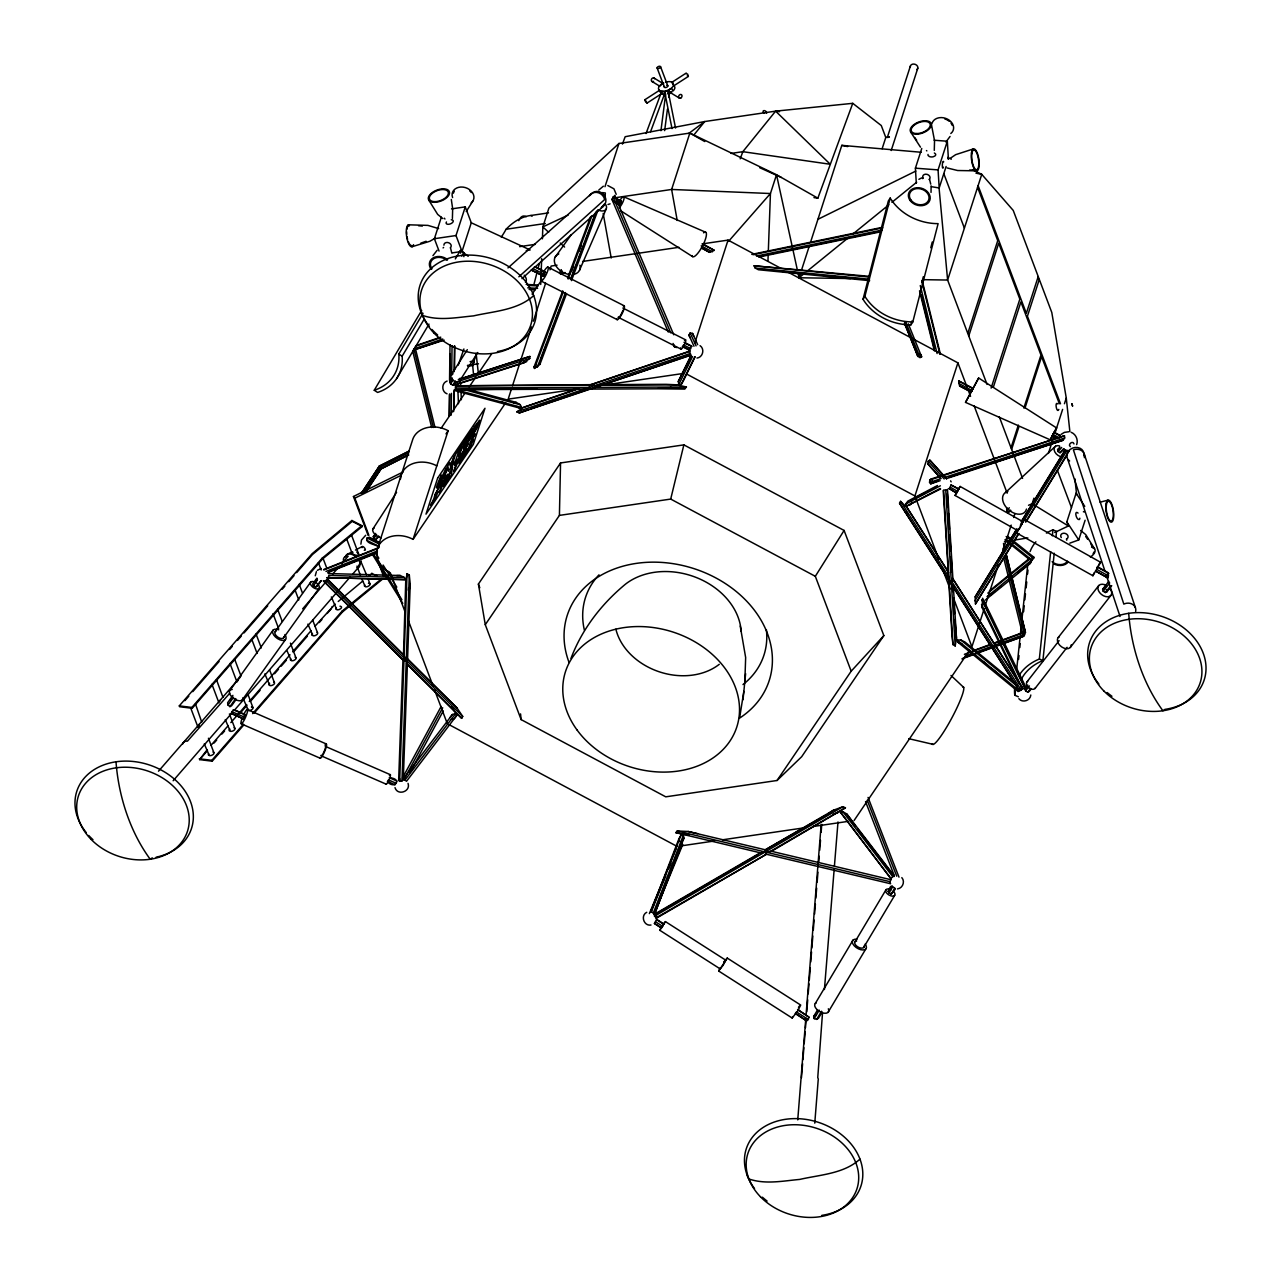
<?xml version="1.0" encoding="UTF-8"?>
<svg xmlns="http://www.w3.org/2000/svg" width="1281" height="1281" viewBox="0 0 1281 1281"><rect width="100%" height="100%" fill="white"/><g stroke="black" fill="none" stroke-linecap="round" stroke-linejoin="round"><path stroke-width="1.5" d="M449.087 416.357L449.375 394.436M449.551 380.489L450.015 344.637M449.471 416.005L449.743 394.036M450.272 354.084L449.903 382.042C449.951 384.124 452.673 385.821 454.371 384.3L456.084 381.626M451.152 415.204L451.44 393.347M451.665 375.477L452.049 345.662M453.618 411.665L453.874 391.682M454.131 371.682L454.467 345.694M454.018 409.52L454.275 389.728M454.531 369.937L454.835 346.19M931.031 192.422L931.111 185.841M485.275 624.696L559.413 515.394L560.55 462.953L683.862 444.875L844.099 530.446L883.842 635.6L801.682 756.703L777.039 780.497L665.752 796.83L521.127 719.602L485.275 624.696L478.405 584.072L560.55 462.953M985.249 600.116L1030.244 563.496L1031.397 559.733M655.664 918.077L766.534 854.187L656.641 918.061L654.543 916.187L654.447 914.25L760.241 852.778L771.53 851.289L845.428 807.799L842.978 806.694L833.595 810.152L765.237 849.863L765.75 854.091L890.599 883.746L889.815 882.289L890.791 879.919M198.539 727.08L199.42 724.101L238.682 678.898L237.754 680.932M744.837 681.764L745.654 657.537L740.226 626.057M399.656 781.362L403.947 660.884L323.276 580.789L325.582 580.982L327.263 578.98L403.963 655.264L406.269 660.307L407.39 664.343L403.275 780.129L399.656 781.362L398.647 780.289L402.939 660.019L404.236 658.594M327.824 579.685L403.483 654.943L405.725 581.286L407.054 573.696L409.296 575.105L410.24 584.072L407.582 658.866L406.269 660.307L403.947 660.884L324.141 581.51M404.107 656.224L407.054 573.696M401.962 781.298L409.296 575.105M323.549 569.597L379.256 547.403C376.454 544.025 365.069 544.233 367.071 537.988L369.344 537.396L379.977 542.68M540.726 284.462L541.671 258.65M542.407 238.81L542.84 226.897L548.909 208.098L618.947 143.472L689.835 133.08L776.51 174.728L817.854 198.171L852.762 103.329L881.28 125.538L885.779 137.451L882.145 148.724M767.96 261.004L768.168 255.047M768.328 251.076L770.441 193.527L776.51 174.728L797.358 269.987M947.716 478.213L1063.102 440.248L1064.671 437.99L1064.463 435.732L931.143 478.998L929.782 480.023L929.558 482.441L930.695 483.818L940.142 480.695M455.556 384.796L523.801 362.875L529.774 358.424L529.854 356.454L458.31 379.448M523.801 362.875L523.881 360.906M661.685 93.033A2.002 0.849 52.6 0 0 659.715 90.535L659.651 91.8M116.011 761.811C118.509 795.821 129.941 831.721 150.213 859.247L152.295 857.87M1128.705 613.311C1131.203 647.337 1142.636 683.221 1162.908 710.747L1164.989 709.37A60.271 47.365 17.9 0 0 1200.97 648.106A60.271 47.365 17.9 0 0 1117.384 616.081A60.271 47.365 17.9 0 0 1098.874 684.038M1019.068 683.718L982.111 607.626L982.623 598.243L1026.113 687.769M315.27 575.761L316.391 571.678M360.89 544.169L361.466 540.07L365.709 535.25M1018.939 533.456L975.465 603.959L975.161 596.866L1016.922 528.669M797.743 1119.898L805.813 1018.187M806.117 1014.2L821.137 824.756M814.764 1123.149L818.175 1080.203A8.679 4.708 4.6 0 0 817.742 1077.737L822.482 1013.447M801.474 1077.641L802.595 1063.678M802.915 1059.691L803.876 1047.714M804.196 1043.727L805.157 1031.765M805.477 1027.778L806.117 1019.788M806.758 1011.814L807.719 999.853M808.199 993.864L809 983.888M809.32 979.901L810.281 967.94M810.761 961.951L811.546 951.975M811.866 947.988L812.827 936.027M813.307 930.038L814.108 920.062M814.588 914.074L815.389 904.114M815.869 898.125L816.67 888.149M817.15 882.161L817.951 872.201M818.751 862.225L819.232 856.236M819.712 850.248L820.513 840.288M821.137 832.298L821.778 824.323M824.42 989.508L834.123 869.815M834.443 865.828L837.998 821.954M739.858 716.399L743.845 691.34M743.012 699.794L745.622 673.678M1016.826 668.025L1019.964 638.21M1020.397 634.239L1021.437 624.295M1022.27 616.337L1027.73 564.665M1018.347 696.784L1014.792 695.247L1015.209 691.276M1018.571 659.475L1018.987 655.504M1019.82 647.545L1020.236 643.574M1023.599 611.774L1024.224 605.801M1024.848 599.844L1025.473 593.872M1026.113 587.915L1026.738 581.942M1027.57 574L1027.986 570.029M1019.948 674.094A51.144 38.846 6 0 1 1039.339 659.026L1050.66 551.711M1052.342 535.81L1052.966 529.838L1056.537 531.359L1055.896 537.331M1021.549 678.882A51.144 38.846 6 0 1 1042.894 660.548L1054.231 553.232M1108.417 575.938L1108.113 572.703L1097.753 566.891L1096.6 569.308L1108.417 575.938L1107.809 577.907L1095.543 571.022L1107.809 577.907M231.845 711.66L231.253 713.581L243.486 718.913L245.055 714.462L234.247 709.754L231.845 711.66L244.543 717.2M684.102 342.251L691.644 346.062L689.45 349.745M660.932 130.71L665.544 95.034M664.663 130.63L667.433 109.173M668.938 97.468L669.707 91.608M395.973 783.187L388.479 779.905L387.422 781.634C394.42 789.945 402.474 779.072 390.545 777.855M956.555 493.057L949.157 488.525L956.555 493.057L958.748 488.91L951.126 485.083M222.942 697.328L216.489 679.699M668.282 332.051L611.918 199.308L614.656 195.513L615.056 197.979M466.62 389.008L516.211 402.378L520.198 404.7L521.799 407.518L455.524 389.664L455.524 385.805L594.048 384.652M409.263 589.756L410.24 584.072M948.164 571.486L907.156 507.756L900.543 501.335L899.534 503.209L948.597 579.54L951.991 635.584L952.936 644.567L955.194 645.96L956.507 638.386L953.304 585.433M328.593 576.578L328.785 575.425L404.444 577.555L405.052 579.636L326.975 577.651L405.052 579.636M940.67 478.277L927.764 463.786L928.229 461.24L929.846 460.135L946.579 478.71M1076.664 444.635C1078.394 439.879 1075.928 434.147 1071.188 432.321M1030.805 695.007C1030.42 700.675 1022.382 703.237 1018.859 698.689M987.01 596.674L1033.575 558.484L1033.847 557.203L1013.703 541.11M1058.859 409.408C1056.841 414.339 1054.279 400.457 1057.898 403.947M663.286 924.065L665.463 921.615L725.831 960.238L723.06 965.362L720.146 968.884L659.779 930.278L661.813 926.307M665.463 921.615L659.779 930.278M723.973 961.743L727.24 958.076L800.705 1005.073L797.663 1011.029L792.186 1018.043L718.737 971.062L719.89 968.308M720.146 968.884L720.482 967.908M727.24 958.076L718.737 971.062M792.186 1018.043L792.699 1016.586M951.207 484.682L949.333 488.974M559.413 515.394L670.7 499.078L683.862 444.875M533.825 284.862L537.283 271.444M538.276 267.617L539.269 263.774M863.026 299.274L888.325 200.989L890.199 198.059L864.899 296.343L863.026 299.274A51.144 44.05 14.4 0 0 910.919 324.878L912.809 321.915L938.108 223.647A51.144 44.05 14.4 0 1 890.183 198.075M910.919 324.862L911.912 321.003M921.84 282.461L923.329 276.68M930.775 247.777L932.264 241.997M458.246 365.101L463.914 348.96M656.641 918.061L656.609 916.091M943.457 167.187C941.711 171.75 942.127 158.716 943.729 161.838M808.295 1019.5L796.478 1011.942L795.261 1013.575L806.646 1020.861L808.295 1019.5L808.968 1017.162L797.631 1009.54L808.968 1017.162M1059.563 437.926L1060.316 435.572L1054.215 432.289L1053.334 433.891M439.063 251.092L434.387 238.714L441.337 217.21M468.189 256.312L462.025 251.444L456.004 235.544L465.275 206.881L451.52 208.899M465.275 206.881L471.28 222.782L462.025 251.444L452.193 252.885M377.335 549.005L412.434 440.36A25.38 19.952 17.9 0 1 448.158 430.704L413.074 539.349A25.38 19.952 17.9 0 0 379.528 544.265A25.38 19.952 17.9 0 0 390.337 572.879L405.1 611.982M467.837 366.286L473.121 365.501L473.922 361.098L470.079 361.658M511.231 389.632L508.173 399.144L574.993 389.344M512.464 385.837L531.503 326.895M533.344 321.195L545.626 283.165M549.933 269.859L551.15 266.048L557.059 265.183M604.984 186.706L618.947 143.472M686.904 367.503L690.587 356.102M694.894 342.78L728.056 240.107L780.689 268.225M800.273 273.99L799.056 277.753L850.552 278.553M801.49 270.211L809.4 245.712M810.633 241.933L841.809 145.361L921.183 152.263M887.461 137.051L910.375 66.084M891.208 150.518L917.788 68.229M916.299 183.119L915.403 168.179L921.76 148.484M946.115 166.466L939.181 187.971L938.076 169.893L947.332 141.23L934.105 140.237M938.845 559.269L914.922 495.955L957.9 362.859L787.703 271.972M967.779 333.396L997.739 240.636L977.579 187.282M968.756 335.958L998.716 243.198L1019.836 299.13L991.11 388.111M993.383 387.086L1020.893 301.9L1040.973 355.061L1023.855 408.063M1038.218 276.568L1026.337 313.349L978.108 185.665M1039.307 279.434L1027.426 316.215L1060.508 403.787M1011.013 447.822L1018.347 425.1M1011.622 449.423L1018.955 426.701M1025.072 407.774L1041.581 356.662L1059.371 403.739M984.192 608.763L971.911 646.793L953.608 598.371M985.409 604.968L998.315 565.033M1000.765 557.427L1011.205 525.098M1013.671 517.508L1014.888 513.697M1028.515 505.29L1032.15 503.737L1033.943 498.149M1048.402 453.426L1053.767 436.789M1054.952 433.106L1062.622 409.376M1064.447 403.723L1066.272 398.055L1051.797 312.484L1013.239 210.436L981.758 174.36L972.807 169.909M1054.695 532.464L1068.386 525.995L1066.833 521.895L1076.088 493.233L1084.767 506.363M1069.827 543.144L1078.746 539.942L1085.119 520.23M201.709 722.084L195.481 703.974M1018.987 529.021L1017.851 530.686L955.098 495.475L956.459 492.609M1020.445 525.434L1024.095 519.365L1100.491 562.215L1099.899 563.672L1092.901 575.745L1016.506 532.896L1017.738 530.158M1017.851 530.686L1018.187 529.677M957.756 490.255L960.142 486.46L1022.911 521.671L1022.094 523.497M1092.901 575.745L1094.038 572.959M622.438 144.096L625.16 136.715L704.726 121.535L775.613 111.143L852.762 103.329M740.21 158.828L742.836 151.686L775.613 111.143L779.537 111.671M646.024 133.544L661.524 91.864M650.572 131.703L664.695 93.609A1.825 1.345 27.3 0 0 663.014 91.495L661.893 91.447A1.729 1.041 41.8 0 0 661.476 92.184L661.717 92.921M473.506 374.388L472.593 364.637L475.988 355.574M961.887 658.898L1023.631 636.273L1024.464 635.024L1025.457 632.366L1006.017 553.584M566.554 293.669L539.909 364.428L534.465 368.448L534.065 366.958L562.727 290.835M567.611 277.833L590.685 216.569M534.465 368.448L563.208 292.068M568.124 279.034L591.966 215.704M571.486 271.54L573.568 265.984M579.156 251.156L581.254 245.6M537.38 367.183L565.497 292.532M570.413 279.466L595.713 212.262M540.918 359.224L547.195 342.539M548.588 338.825L553.488 325.854M556.274 318.425L561.158 305.454M571.63 277.625L576.53 264.639M578.612 259.082L584.2 244.239M586.298 238.682L590.493 227.554M592.591 221.997L596.77 210.869M571.454 280.635L598.099 209.876M173.159 780.737L231.621 713.357L243.486 718.913M679.01 838.575L650.876 911.399L653.294 913.065L654.815 913.593L683.958 838.158L683.381 835.18L680.9 835.388L679.01 838.575L679.587 841.537M651.308 911.976L680.9 835.388M653.294 913.065L683.381 835.18M654.815 913.593L681.364 843.17M1030.244 563.496L1031.942 560.085L1005.809 539.173M522.008 278.666L535.026 266.656L545.354 271.892L543.608 276.28L544.137 273.526M613.311 201.677L619.556 204.976L620.741 203.535L621.141 201.005L615.232 197.866M649.355 913.625L676.08 848.903M650.604 912.312L665.688 875.836M668.698 868.55L670.956 863.074M674.687 859.935L680.691 845.364M660.147 897.517L682.165 844.211M653.854 914.49L682.789 844.451M971.078 392.098L973.08 388.335L958.668 380.921L959.597 385.933L971.078 392.098L971.959 390.497L958.716 383.371M1057.065 438.662L1052.213 436.052L1056.569 427.934L978.652 378.023L965.522 402.378L1050.18 439.815L1052.47 435.716L1055.448 437.462M1052.213 436.052L1054.215 432.289M602.038 384.604L666.072 384.332L676.944 384.828L686.424 386.99L685.031 388.671L455.604 389.68L456.036 388.495M579.46 270.371L606.217 208.931M615.617 198.459L621.541 201.549M661.444 927.972L663.798 923.921L656.593 919.326L654.415 923.473L661.444 927.972L654.415 923.473M978.652 378.023L965.522 402.378M1050.18 439.815L1052.63 435.108M570.974 658.402C581.99 629.211 601.494 603.959 625.432 584.2A67.717 53.226 17.9 0 1 697.088 577.827A67.717 53.226 17.9 0 1 741.139 631.293M219.675 701.444L220.54 699.794M695.119 356.791L683.221 381.098L681.332 384.284L678.85 384.492L678.273 381.514L690.587 356.342M691.051 356.102L678.273 381.514M678.85 384.492L692.525 356.534M681.332 384.284L694.782 356.791M1031.974 558.308L1033.847 557.203M472.769 201.213L466.252 211.477M1107.136 574.464L1108.113 572.703M1021.549 524.537L1024.095 519.365M402.506 778.015L441.16 706.423M404.78 778.015L442.714 707.753M410.032 772.507L443.274 710.923M1053.446 433.554L1056.569 427.934M406.557 663.622L461.688 718.321L462.713 716.447L457.125 708.153L406.573 658.018L457.125 708.153M1020.925 525.69L1022.142 523.721M982.111 607.626L983.216 601.381L990.069 615.504M972.199 389.936L973.08 388.335M1021.197 525.45L1019.212 528.941M561.35 269.667L559.413 273.077L561.206 271.748M562.215 270.964L560.421 274.118L565.017 272.501M604.584 203.871L601.365 207.666M690.091 337.688L688.922 335.094L690.155 332.964L692.557 333.412L697.697 344.685M1020.493 525.066L1021.485 523.369M1020.252 526.875L1016.506 532.896M1096.792 567.883L1097.785 566.17M543.608 276.28L531.375 270.067L543.256 275.719M424.363 318.841L402.154 356.198A51.144 40.784 30.7 0 1 377.607 392.434L374.244 390.241L421.689 310.418M423.034 313.269L398.807 354.036L402.154 356.198M455.331 258.922L460.375 250.436L463.738 252.613A51.144 40.784 30.7 0 1 463.882 256.68M461.72 256.008L463.738 252.613M396.582 378.648L428.991 324.109M682.068 841.329L683.958 838.158M1024.32 632.51L1025.168 631.389L1006.306 554.913M815.324 1003.439L852.986 940.142M855.116 941.615L886.068 889.622M822.13 1012.07L818.447 1018.267L816.67 1019.388L814.204 1018.635L813.659 1016.473L817.534 1009.972M895.339 889.078L891.112 894.282L888.069 891.432C891.256 884.931 890.583 885.011 894.811 888.213M890.471 889.27L892.313 886.18M814.204 1018.635L819.248 1010.149M888.854 893.161L892.441 887.157M816.67 1019.388L821.537 1011.221M891.112 894.282L894.714 888.229M863.65 947.508L894.602 895.499M828.118 1012.262L865.78 948.981M1021.101 521.847L1064.943 450.223L1068.93 450.688M1016.538 529.79L975.161 596.866M1021.726 521.303L1065.408 449.983M974.905 600.837L1017.322 531.567M1023.519 521.431L1066.977 450.48M975.465 603.959L1018.267 534.065M1025.569 522.136L1069.411 450.544M1026.225 521.559L1066.801 455.299M243.998 716.175L245.055 714.462M777.039 780.497L851.176 671.196L815.324 576.306L844.099 530.446M1021.71 523.288L1022.911 521.671M1098.698 564.649L1100.491 562.215M451.344 374.741L467.309 349.665M452.417 378.039L449.871 382.042L451.424 381.29M450.56 383.932L453.074 379.993M452.85 385.005L455.331 381.098M459.703 380.921L477.781 352.499M372.835 529.069L396.55 492.368M361.402 493.169L379.448 465.98L409.328 450.928M361.498 493.329L379.448 465.98L381.194 468.654L366.11 491.648M363.356 493.345L380.601 467.069L408.767 452.866M366.926 490.079L381.194 468.654L407.614 455.347M1015.353 683.333L964.929 641.989L960.75 639.956L957.195 640.02L957.804 642.117L1018.139 691.58L1019.276 689.274M891.144 878.19L894.186 875.724L846.773 813.963L842.802 811.642L840.432 812.154L891.16 878.942L840.432 812.154M598.803 190.036L603.351 186.193M441.176 428.19L464.747 393.459M469.23 386.83L475.972 376.902M478.213 373.604L491.68 353.748M532.079 294.182L542.183 279.29M445.996 433.891L448.158 430.704M413.074 539.349L504.81 404.091M398.647 780.289L399.96 779.024M1059.515 436.757L1060.316 435.572M854.075 820.513L969.669 650.108M229.972 690.347L273.173 630.028M275.223 631.613L310.739 582.054M232.902 695.359L227.618 702.741L228.018 705.03L229.94 706.632L231.653 705.671L236.088 699.474M316.903 578.131L312.66 583.992L313.429 585.785L315.606 587.034L317.015 586.474L321.227 580.597L315.606 587.034M230.484 700.163L232.437 697.424M315.158 581.942L317.288 578.964M228.018 705.03L233.59 697.248M313.429 585.785L317.48 579.925M229.94 706.632L235.736 698.545M555.041 257.305L571.214 234.775M283.453 638.002L318.953 588.427M242.301 699.922L285.503 639.587M450.127 717.472L452.417 714.494L455.652 713.565L456.596 715.599L406.541 781.266L403.307 778.912M945.906 142.047L950.054 136.459M403.115 779.168L452.417 714.494M404.732 780.337L455.652 713.565M412.754 351.25L415.941 346.078L440.456 337.736M456.596 715.599L454.323 718.577L451.088 719.522M940.622 488.974L906.596 506.107L905.635 504.057L907.925 501.079L937.484 485.531M909.83 505.162L912.104 502.184M378.92 536.643L375.669 539.653L373.732 538.484L373.283 536.579L375.701 533.408M373.732 538.484L376.646 534.721M375.669 539.653L378.584 535.922M724.341 961.711L725.831 960.238M1058.282 637.458L1098.794 585.513M1027.01 681.812L1059.099 640.66M1031.221 688.922L1029.251 691.436C1027.538 692.845 1024.992 690.987 1024.896 688.97L1027.858 685.175M1111.732 585.657L1106.976 591.758L1105.375 592.543L1103.213 591.294L1102.621 589.26L1108.85 581.27M1106.432 585.641L1102.621 589.26M1025.585 690.859L1029.428 685.927M1103.213 591.294L1109.714 582.935M1027.858 692.06L1030.629 688.409M1105.375 592.543L1110.611 585.833M1035.016 688.473L1067.105 647.305M1070.308 647.449L1110.803 595.505M798.479 1007.282L799.376 1006.129M432.946 255.64L437.157 250.275M605.128 196.553L605.337 192.983L602.358 192.614M693.806 135.081L704.726 121.535L688.778 133.448M619.972 202.446L621.141 201.005M760.946 852.954L675.808 832.666L677.201 831.001L688.073 831.481L697.569 833.659M899.534 503.209L1019.42 690.763L1021.277 690.219L1022.478 687.753L952.456 578.211L952.824 581.078M364.284 550.27C367.695 550.894 361.995 543.833 362.059 547.676M229.811 693.165L187.442 741.155A8.679 5.316 40.8 0 0 182.735 743.973M302.636 608.875L329.938 577.267M332.548 574.256L337.752 568.236M341.643 563.72L348.144 556.194A8.679 5.316 40.8 0 0 343.372 560.598M1010.837 510.382L1007.715 513.024L1006.754 510.719L1009.316 507.772M1007.715 513.024L1010.165 510.206M158.492 771.21L199.42 724.101M234.711 709.882L350.354 576.786M352.948 573.792L359.449 566.314M179.292 705.863L312.116 553.712L351.907 520.486L361.915 525.642L362.235 526.507L322.476 559.044L192.182 708.297L179.612 706.728L179.292 705.863L191.862 707.448L322.155 558.196L361.915 525.642M184.864 700.691L188.819 696.175M192.758 691.66L219.067 661.524M229.587 649.467L232.213 646.457M237.481 640.436L241.42 635.92M244.047 632.91L267.729 605.785M282.188 589.212L284.83 586.202M288.769 581.686L294.022 575.649M296.664 572.639L312.436 554.561L352.227 521.351L362.235 526.507M243.758 725.014L212.182 761.202L199.596 759.617L207.17 749.721M211.109 745.206L228.21 725.622M230.836 722.612L246.625 704.534M249.251 701.524L290.018 654.815M292.644 651.805L311.059 630.716M315.014 626.201L335.158 604.056M199.596 759.617L207.49 750.586M214.071 743.044L216.697 740.034M221.949 734.013L224.591 731.003M240.364 712.925L246.945 705.383M250.884 700.867L260.091 690.315M274.566 673.742L278.505 669.226M281.131 666.216L286.4 660.195M294.294 651.148L307.44 636.081M319.273 622.534L321.899 619.524M327.167 613.487L331.106 608.971M199.276 758.768L211.845 760.338L243.438 724.165M252.645 713.613L342.139 611.085L381.898 578.548L382.218 579.396L342.475 611.95L254.295 712.957M1063.726 449.455L1060.028 452.737L1058.09 451.553L1057.594 449.663L1059.915 447.021M728.457 241.452L770.441 193.527L671.628 189.46L616.481 197.546M1058.09 451.553L1061.677 447.453M1060.028 452.737L1063.63 448.622M950.31 487.244L957.612 491.328M240.22 677.265L239.147 678.434M534.065 366.958L536.595 364.204M851.176 671.196L883.842 635.6M533.697 295.575C517.796 310.258 493.729 311.251 473.474 315.895C456.709 317.416 438.919 321.131 422.586 315.414L421.033 312.084M859.967 1159.097C844.051 1173.78 819.984 1174.757 799.744 1179.417C782.979 1180.938 765.189 1184.653 748.857 1178.936L747.303 1175.606M659.379 90.375L644.984 99.662L645.416 101.599L647.081 103.056L661.46 93.769M647.081 103.056L644.984 99.662M665.592 82.192A7.99 4.179 -20.7 0 1 672.413 82.352L673.95 85.715L688.345 76.428L687.625 74.058L686.136 73.706M1005.521 492.48L1055.512 446.22M518.837 276.808L604.664 199.532A8.679 8.006 47.9 0 0 589.516 195.705M360.762 561.286L366.606 575.057M507.965 267.921L590.909 194.136M535.202 266.928L603.255 206.385M455.604 389.68L537.299 388.784M338.232 601.494L362.715 581.062M368.832 575.954L371.89 573.392L376.902 575.97M989.444 590.909L1029.668 558.164M987.811 593.135L1029.3 559.365L1031.942 560.085M990.245 595.153L994.873 591.39M997.947 588.892L1001.021 586.378M1017.963 572.607L1030.276 562.583M803.699 273.99L799.056 277.753L798.207 273.878M806.79 271.476L848.582 237.529M853.226 233.75L888.838 204.832M891.928 202.318L916.7 182.206M701.604 248.146L709.594 252.357L714.302 250.355L703.301 244.223M813.659 1016.473L815.789 1014.776M690.347 350.898L589.34 385.213L455.556 385.789M930.695 483.818L937.74 480.903M317.32 570.333L321.195 568.46M1061.116 434.371L1064.383 432.386L1068.834 431.745M646.729 912.296C640.276 915.531 643.831 926.355 650.988 925.042M950.486 158.171L955.658 154.665L973.4 148.916M690.027 355.189L590.237 389.088L589.42 387.422L589.34 385.213L689.498 351.49L691.003 355.173L519.269 412.978L516.819 411.858L523.753 407.278L575.361 389.6M828.038 813.819L833.595 810.152M671.868 82.32L686.264 73.033M531.375 270.067L532.32 269.49M358.232 566.394L361.338 561.094M655.44 914.218L758.336 854.427M765.237 849.863L826.661 814.732M654.543 916.187L842.978 806.694M770.009 851.625L845.428 807.799M435.22 238.154L429.904 241.244L412.066 246.737M352.948 552.255C349.905 554.321 360.089 557.251 358.488 553.568L351.618 535.362M346.959 554.513L352.051 551.855M355.445 550.061L362.363 546.475M911.143 500.15L924.61 493.073M927.972 491.296L936.379 486.876M905.635 504.057L940.382 485.787M906.596 506.107L940.174 488.445M952.936 644.567L943.585 490.047L946.419 490.015M918.893 179.324L921.792 177.835M408.719 451.456L378.904 466.492L379.496 468.093L380.649 469.166L408.767 454.995M817.935 219.307L915.803 171.078M368.175 535.522L353.444 496.516L403.355 471.84M353.444 496.516L354.853 498.181L401.209 475.267M1057.594 449.663L1059.035 448.958M904.402 323.116L917.837 356.358L920.03 357.575L921.631 356.807L921.039 354.805L918.845 353.588M455.091 390.065L454.275 390.465L519.429 408.015L521.799 407.518M568.172 215.064L542.84 226.897L548.636 232.277M447.101 381.049C441.369 382.923 441.385 391.858 447.053 393.811M529.854 356.454L462.233 378.471M888.069 891.432L889.542 890.823M323.981 569.885L377.719 548.492M325.982 571.438L377.447 550.942M329.201 571.566L376.694 552.655M327.68 572.639L376.934 553.024M519.269 412.978L528.653 409.52M832.858 814.46L838.495 812.378M973.336 650.652L990.117 644.503M993.848 643.126L999.436 641.076M1003.167 639.715L1023.679 632.206M964.385 654.319L990.517 644.743M994.248 643.382L1022.254 633.118L1024.031 635.568M964.993 656.128L972.439 653.39M976.17 652.029L1022.75 634.96L1003.567 557.411M963.28 657.986L974.473 653.886M978.204 652.525L991.254 647.738M1004.32 642.95L1023.631 636.273M420.76 243.166L426.141 241.26M373.283 536.579L374.516 536.115M416.293 345.486L440.712 337.143M414.371 348.72L442.778 339.017M417.51 348.72L441.913 340.394M444.187 340.122L413.587 350.033M523.753 407.278L579.236 388.607M516.819 411.858L585.545 388.735L590.941 388.543L530.526 408.879M689.77 353.652L589.42 387.422L455.379 388.015M612.975 200.573L611.918 199.308M929.782 480.023L1064.463 435.732M929.558 482.441L940.814 478.726M944.561 477.493L1064.671 437.99M949.141 477.156L1063.102 440.248M454.931 382.459L529.774 358.424M453.522 385.149L526.731 361.626M607.979 204.496L610.108 203.855M696.96 358.072C702.885 357.399 704.982 349.008 700.05 345.646M897.533 888.902C902.705 888.261 905.299 881.52 901.824 877.613M1020.829 688.217L1022.478 687.753M869.655 280.667L758.384 269.747L755.198 268.049L754.061 265.791L869.335 276.344M1100.075 502.184L1107.953 500.166M1023.679 688.602L1025.28 688.57M513.841 402.875L516.211 402.378M751.787 254.375L881.824 227.442M753.02 254.727L882.769 227.858M756.511 256.072L882.321 230.02M759.553 256.296L775.165 253.062M779.072 252.245L812.25 245.376M816.141 244.575L849.335 237.69M853.226 236.889L880.559 231.221M758.784 257.065L881.072 231.733M1004.448 541.735L1008.339 541.094M1014.2 540.134L1027.858 537.908M731.019 153.432L742.836 151.686L830.28 164.272L775.613 111.143M472.593 364.637L478.454 363.772M885.779 137.451L889.398 136.923A3.859 3.026 17.9 0 0 887.749 137.595M548.508 212.902L530.958 215.464A78.685 47.381 -83.1 0 0 506.091 229.251A78.365 47.189 -83.1 0 1 501.255 237.097M434.387 238.714L456.004 235.544M506.091 229.251L545.29 223.502M519.622 246.641L535.378 244.335M526.251 250.548L530.142 249.971L471.28 222.782M582.599 261.436L678.914 247.313M702.5 243.854L728.056 240.107M467.421 365.405L472.785 364.621M604.472 385.021L683.093 373.492M681.108 845.876L714.526 840.977M722.388 839.824L804.932 827.718M812.795 826.565L848.166 821.377M663.91 94.298L663.526 94.298A1.954 1.169 41.8 0 1 663.126 94.153M654.447 914.25L655.344 914.186M969.557 170.069L976.891 169.749M977.099 170.853L957.628 170.517L947.171 167.955M1007.523 508.349L1006.658 508.381L1006.754 510.719M408.367 224.799L427.934 225.392L438.63 228.594M688.345 76.428L687.305 75.787M396.71 575.585L400.264 575.521L404.444 577.555M597.394 385.181L676.944 384.828M594.608 387.406L686.424 386.99M658.306 388.255L685.031 388.671M854.523 278.618L862.449 278.73M923.857 279.674L947.62 280.043L987.059 384.428M328.32 573.536L400.264 575.521M688.922 835.004L675.808 832.666M526.203 284.43L538.116 285.023M527.98 285.423L537.956 285.919M527.756 287.841L537.604 288.337M529.133 289.442L535.122 289.746M915.403 168.179L938.076 169.893M590.045 384.668L593.167 384.908M418.583 225.744L422.378 226.064M754.061 265.791L868.486 277.016M755.198 268.049L869.479 279.258M764.373 269.586L770.297 270.163M778.175 270.931L784.1 271.508M791.978 272.293L797.903 272.869M803.811 273.445L809.72 274.038M817.614 274.807L823.523 275.383M829.447 275.959L835.356 276.552M843.25 277.32L849.159 277.897M857.053 278.682L862.962 279.258M931.479 186.69L939.181 187.971M959.597 385.933L971.19 391.826M813.963 197.61L817.854 198.171M673.069 343.42L674.623 347.071L676.976 347.551M841.809 145.361L847.654 146.578M975.93 173.143L981.758 174.36L947.62 280.043L939.021 187.538M670.363 387.31L674.158 388.175M908.757 738.673L933.289 744.405M688.073 831.481L766.022 849.96M890.855 879.711L771.53 851.289M677.201 831.001L889.927 881.664M607.802 185.537L613.935 188.819L616.209 194.344M461.672 388.928L520.198 404.7M500.439 401.658L506.075 403.163M369.104 583.271L369.905 583.768A3.074 1.617 -20.7 0 1 369.328 585.545L368.111 586.346A2.898 1.521 -20.7 0 1 365.357 586.746L361.786 578.932M295.11 657.201L295.911 657.713A3.074 1.617 -20.7 0 1 295.351 659.491L294.118 660.275A2.898 1.521 -20.7 0 1 291.363 660.692L287.056 650.892M273.606 682.084L274.39 682.581A3.074 1.617 -20.7 0 1 273.83 684.358L272.597 685.159A2.898 1.521 -20.7 0 1 269.843 685.559L264.831 673.902M252.085 706.952L252.885 707.464A3.074 1.617 -20.7 0 1 252.309 709.226L251.092 710.026A2.898 1.521 -20.7 0 1 248.322 710.443L243.31 698.785M234.055 727.8L234.855 728.297A3.074 1.617 -20.7 0 1 234.279 730.074L233.046 730.875A2.898 1.521 -20.7 0 1 230.292 731.275L225.28 719.618M213.046 752.075L213.847 752.571A3.074 1.617 -20.7 0 1 213.27 754.349L212.054 755.15A2.898 1.521 -20.7 0 1 209.299 755.55L204.287 743.893M1039.355 659.042L1042.91 660.564M623.847 196.826L705.847 232.325M247.217 709.498L326.223 743.925M325.246 746.327L390.177 774.621M233.174 709.674L245.328 714.974M389.264 777.679L396.966 781.042M388.687 781.794L394.98 784.917M321.323 755.902L386.238 784.196M241.324 723.861L320.33 758.288M759.633 167.651L781.346 177.467M356.726 552.031L358.488 553.552M957.804 642.117L961.967 644.151M951.303 159.196L947.716 157.419L948.436 159.308L947.332 141.23M378.215 542.632L369.344 537.396M367.071 537.988L379.208 544.009M366.718 540.326L378.888 546.379M547.788 267.072L623.959 305.679M622.854 308.032L685.447 339.753M534.513 266.784L545.69 272.453M684.454 342.812L691.852 346.559M533.024 268.658L544.825 274.646M690.859 348.688L683.574 344.989L682.357 346.623L689.594 350.289M683.494 346.815L689.434 349.825M618.435 317.384L681.028 349.121M541.174 281.099L617.33 319.722M702.116 243.934L714.302 250.355M701.187 245.872L712.492 251.813M701.508 247.761L709.594 252.357M616.049 201.053L620.741 203.535M686.824 374.148L914.922 495.955M670.7 499.078L815.324 576.306M449.071 724.646L677.169 846.453M958.668 380.921L972.968 388.607M1054.087 432.562L1060.188 435.844M1053.094 434.451L1057.946 437.061M960.142 486.46L955.098 495.475M951.303 485.099L958.7 489.262M1097.705 567.243L1108.914 573.52M704.742 141.534L689.835 133.08L671.628 189.46L677.217 220.476M516.787 406.477L519.429 408.015M654.079 78.077L663.654 83.889M651.933 81.44L659.907 86.275M669.675 92.2L679.25 98.013M934.361 152.983L935.482 153.896A3.619 2.146 -3.5 0 1 934.778 156.074L933.144 156.778A3.971 2.354 -3.5 0 1 929.349 156.506L928.213 155.593A3.619 2.146 -3.5 0 1 928.052 154.457M1032.15 503.737L1068.386 525.995M620.725 210.789L692.589 256.616M656.689 919.742L663.846 924.322M655.68 921.872L662.661 926.339M796.766 1014.168L806.646 1020.861M1080.604 530.462L1085.744 534.609L1094.598 548.86M442.826 218.571L437.686 214.423L428.831 200.172M1007.507 536.163L1010.613 538.628M1006.145 536.547L1033.575 558.484M1004.88 539.829L1029.3 559.365M665.463 93.593L664.887 92.04A1.729 1.425 6.7 0 1 666.168 91.095L667.081 91.095A1.793 1.537 -20.3 0 1 668.122 93.257M960.75 639.956L1017.146 686.184M957.195 640.02L1018.571 690.331M983.119 661.476L987.635 665.191M990.661 667.673L999.724 675.087M1070.324 446.653C1067.233 444.475 1073.158 440.072 1073.99 443.931M403.131 654.559L403.963 655.264M920.447 147.139L910.711 132.071M560.229 243.022L564.585 247.057M950.998 675.455L963.712 687.449M331.347 596.93L336.823 609.772A2.898 1.521 -20.7 0 0 339.577 609.372L340.794 608.571A3.074 1.617 -20.7 0 0 341.37 606.794L340.57 606.297A2.898 1.521 -20.7 0 0 339.961 606.217M317.176 632.462L317.496 632.766A3.074 1.617 -20.7 0 1 316.919 634.543L315.702 635.344A2.898 1.521 -20.7 0 1 312.932 635.744L307.92 624.103M905.107 511.519L907.749 514.081M326.127 580.581L462.713 716.447M407.038 663.958L461.688 718.321M946.643 478.934L929.846 460.135M928.229 461.24L944.177 478.95M927.764 463.786L940.638 478.069M948.597 579.54L1019.42 690.763M931.143 478.998L932.28 480.359M855.628 826.229L846.773 813.963M858.046 829.367L894.234 876.508M842.802 811.642L892.665 876.588M914.682 137.467L916.668 140.269M1085.664 536.451L1087.633 539.253M451.745 706.936L455.091 711.916M1066.833 521.895L1078.746 539.942M907.156 507.756L948.693 572.735M1022.846 688.762L952.456 578.211M900.543 501.335L948.532 576.402L949.061 580.709L951.239 580.629L952.936 579.38L947.476 489.262M1021.277 690.219L951.239 580.629L945.762 490.351M388.399 571.406L393.635 579.861M375.717 553.152L378.872 558.244M383.099 565.033L389.424 575.233M391.522 578.628L396.806 587.13M373.54 554.016L401.93 599.78M372.499 554.561L402.81 603.399M950.598 480.855L951.143 481.848M395.012 787.639C397.51 796.158 411.009 791.562 408.031 783.348M1090.611 543.448L1092.869 547.82M994.36 624.327L1008.083 652.589M1017.514 672.013L1025.232 687.913M981.774 599.812L1024.8 688.377M981.518 604.488L1022.59 689.034M690.155 332.964L696.079 345.886M688.922 335.094L693.998 346.238M692.557 333.412L693.71 336.006M614.656 195.513L673.758 334.789M612.991 196.778L670.732 332.836M673.71 344.813L674.623 347.071M908.293 323.789L921.631 356.807M905.891 322.556L920.03 357.575M904.61 323.116L917.837 356.358M868.038 797.423L899.006 877.165M867.237 800.273L896.732 876.22M865.54 801.602L894.202 875.419M1076.088 493.233L1076.616 494.626L1074.935 478.854M1057.353 470.239L1071.46 507.564M943.809 173.64L964.385 228.114M999.244 416.661L1022.574 478.389M957.9 362.859L967.043 387.07M968.452 390.785L970.566 396.373M974.088 405.693L1007.154 493.217M941.647 566.714L950.102 589.068M660.596 66.804A1.841 0.961 -20.7 0 1 658.114 68.469A1.841 0.961 -20.7 0 1 657.842 66.804A1.841 0.961 -20.7 0 1 660.596 66.804L667.817 85.907M657.105 67.909L664.311 86.996M473.922 361.098L474.258 361.979M478.405 584.072L479.799 587.755M407.918 619.428L433.25 686.472M434.659 690.187L447.325 723.717M354.853 498.181L368.896 535.33M379.416 563.192L384.332 576.194M378.007 561.526L383.627 576.386M351.907 520.486L352.227 521.351M371.89 573.392L372.211 574.24M367.919 578.532L369.905 583.768M346.879 539.461L352.163 553.472M356.951 566.122L360.409 575.281M323.084 558.404L326.527 567.499M322.155 558.196L322.476 559.044M342.139 611.085L342.475 611.95M318.425 562.711L321.195 570.029M332.099 606.602L332.42 607.466M299.162 584.248L302.476 593.039M312.644 619.956L317.496 632.766M295.287 590.637L298.793 599.94M277.577 609.164L282.204 621.413M290.419 643.126L295.911 657.713M273.013 613.711L278.634 628.587M256.056 634.015L261.308 647.946M269.602 669.899L274.39 682.581M252.197 640.452L257.113 653.454M234.519 658.882L241.068 676.192M248.114 694.83L252.885 707.464M229.972 663.462L236.985 682.052M229.411 713.933L234.855 728.297M211.941 684.31L218.955 702.901M208.435 738.24L213.847 752.571M191.862 707.448L192.182 708.297M211.845 760.338L212.182 761.202M190.933 708.585L197.963 727.176M1084.158 453.81L1135.414 607.69M1104.975 571.166L1067.249 457.893A8.679 7.398 -18.4 0 1 1074.983 447.469A8.679 7.398 -18.4 0 1 1083.758 455.796M1106.224 574.945L1120.058 616.481M930.743 184.144L929.542 179.308M451.761 252.933L450.56 248.098M1106.384 589.724L1106.976 591.758M1025.168 631.389L1025.457 632.366M539.509 362.939L539.909 364.428M931.383 124.289A11.145 5.845 -20.7 0 1 916.043 134.201A11.145 5.845 -20.7 0 1 914.922 123.905A11.145 5.845 -20.7 0 1 931.383 124.289L934.538 140.702L934.281 150.405M1003.647 543.977L1005.057 549.741M1003.471 543.432L1004.88 549.181M1003.055 548.252L1004 552.111M1004.945 555.97L1024.464 635.024M922.192 280.587L940.414 354.18M921.808 281.276L939.886 354.261M920.27 285.551L937.1 353.54M921.039 294.742L934.457 348.928M919.518 290.787L934.393 350.898M434.9 426.989L415.124 347.455L415.636 349.361L414.227 350.354L433.362 427.47M412.674 351.074L431.697 427.55M668.314 92.072L675.551 128.036M664.855 92.76L672.013 128.596M948.532 576.402L943.216 490.655M603.175 213.431L611.213 258.009M456.036 385.261L456.26 386.734M451.312 199.468L452.673 208.787L452.401 218.507M478.245 372.451L476.116 353.3M1066.272 398.055L1069.859 431.569M956.507 638.386L954.969 619.556M405.725 581.286L406.669 590.253M520.566 713.901L521.127 719.602M947.348 493.842L948.18 507.58M948.548 513.457L949.493 529.149M949.845 535.042L950.806 550.734M951.159 556.627L952.103 572.319M953.064 588.059L953.304 591.998M953.656 597.891L954.601 613.647M951.447 584.12L955.194 645.96M460.568 382.218L460.744 386.109M461 391.938L461.352 399.736M457.861 390.016L458.47 403.675M962.672 686.888A32.569 4.5 -61.9 0 1 951.943 717.76A32.569 4.5 -61.9 0 1 932.248 743.861M590.589 194.744A8.679 8.006 48.3 0 1 603.735 194.6A8.679 8.006 48.3 0 1 601.478 207.49M1035.48 687.705A5.22 3.443 37.9 0 1 1028.707 687.705A5.22 3.443 37.9 0 1 1027.746 681.268M684.486 340.41A5.22 1.169 -63.1 0 1 685.591 341.707A5.22 1.169 -63.1 0 1 682.389 347.984A5.22 1.169 -63.1 0 1 680.739 347.791M893.353 891.304A5.22 2.818 30.8 0 1 892.697 896.156A5.22 2.818 30.8 0 1 885.699 891.336A5.22 2.818 30.8 0 1 891.144 889.783M1084.383 457.653A8.679 7.382 -18 0 0 1081.756 450.736A8.679 7.382 -18 0 0 1073.398 449.855L1123.837 604.136L1124.654 603.735A8.679 7.382 -18 0 1 1133.012 604.632A8.679 7.382 -18 0 1 1135.623 611.533M1069.635 460.952A8.679 7.398 -18.4 0 1 1068.194 459.591M623.335 305.951A7.814 1.745 -63.1 0 1 622.182 313.525A7.814 1.745 -63.1 0 1 616.785 318.825M543.416 272.357A7.814 1.745 -63.1 0 1 548.3 268.658A7.814 1.745 -63.1 0 1 542.311 280.411A7.814 1.745 -63.1 0 1 542.487 274.182M1071.22 644.871A7.814 5.156 37.9 0 1 1061.645 646.905A7.814 5.156 37.9 0 1 1059.387 636.641M1109.698 588.091A7.814 5.156 37.9 0 1 1107.729 596.802A7.814 5.156 37.9 0 1 1097.897 588.62A7.814 5.156 37.9 0 1 1106.576 585.513M381.306 537.764A6.757 3.427 37.8 0 1 373.876 533.088A6.757 3.427 37.8 0 1 374.276 527.964M389.36 775.357A5.22 0.929 -66.5 0 1 389.312 779.2A5.22 0.929 -66.5 0 1 385.949 783.652M325.454 747.592A5.22 0.929 -66.5 0 1 323.244 753.34M322.668 754.349A5.22 0.929 -66.5 0 1 321.035 755.358M864.067 946.067A5.22 2.818 30.8 0 1 857.405 946.643A5.22 2.818 30.8 0 1 856.685 940.975M865.155 944.065A7.814 4.227 30.8 0 1 862.914 949.974A7.814 4.227 30.8 0 1 852.986 944.113A7.814 4.227 30.8 0 1 856.957 939.229M828.343 1008.771A7.814 4.227 30.8 0 1 820.497 1012.006A7.814 4.227 30.8 0 1 816.301 1002.783M719.265 664.311A61.168 48.07 17.9 0 1 658.834 671.66A61.168 48.07 17.9 0 1 615.873 629.163M460.119 378.151A5.22 3.491 32.5 0 1 457.237 381.882A5.22 3.491 32.5 0 1 451.232 378.215A5.22 3.491 32.5 0 1 453.074 373.828M1014.776 695.263A51.144 38.846 6 0 1 1014.712 687.897M316.759 583.207A5.22 2.77 35.6 0 1 317.752 588.988A5.22 2.77 35.6 0 1 310.466 584.104A5.22 2.77 35.6 0 1 315.622 582.455M283.854 636.561A5.22 2.77 35.6 0 1 277.977 637.233A5.22 2.77 35.6 0 1 275.863 631.197M284.91 634.559A7.814 4.163 35.6 0 1 282.22 640.436A7.814 4.163 35.6 0 1 272.773 633.102A7.814 4.163 35.6 0 1 278.746 629.788M242.91 697.761A7.814 4.163 35.6 0 1 233.254 698.177A7.814 4.163 35.6 0 1 232.229 689.466M619.203 201.629A6.757 1.761 -62.1 0 1 624.135 197.706A6.757 1.761 -62.1 0 1 619.331 207.714M579.941 265.215A13.851 9.527 29.8 0 1 572.879 274.502M569.677 274.502A13.851 9.527 29.8 0 1 555.618 265.263A13.851 9.527 29.8 0 1 558.804 253.91M605.032 203.727A6.757 4.644 29.8 0 1 605.481 209.908A6.757 4.644 29.8 0 1 598.195 209.924M622.902 310.306A5.22 1.169 -63.1 0 1 620.693 314.982M620.02 315.975A5.22 1.169 -63.1 0 1 619.396 316.727M618.851 317.208A5.22 1.169 -63.1 0 1 618.163 317.24M766.358 629.644A93.769 73.69 17.9 0 1 742.996 684.566M584.392 630.188A93.769 73.69 17.9 0 1 598.996 574.833M1061.869 456.805A6.757 4.516 41.2 0 1 1054.183 450.159A6.757 4.516 41.2 0 1 1059.547 445.916M1063.822 448.718A6.757 4.516 41.2 0 1 1064.831 450.095M569.068 662.485A106.115 83.393 17.9 0 1 622.23 566.394A106.115 83.393 17.9 0 1 754.045 609.756A106.115 83.393 17.9 0 1 739.105 718.433M703.525 232.822A13.851 3.619 -62.1 0 1 702.949 245.135A13.851 3.619 -62.1 0 1 692.076 255.608M1030.084 551.567A51.144 38.846 6 0 1 1035.913 541.799M1046.401 533.088A51.144 38.846 6 0 1 1052.95 529.822M325.006 745.046A7.814 1.409 -66.5 0 1 324.926 750.81A7.814 1.409 -66.5 0 1 319.898 757.487M1026.481 509.053A13.851 9.239 41.2 0 1 1007.955 509.165A13.851 9.239 41.2 0 1 1007.891 491.504M244.319 713.357A7.814 1.409 -66.5 0 1 247.521 711.387A7.814 1.409 -66.5 0 1 242.541 722.756A7.814 1.409 -66.5 0 1 241.917 718.833M912.809 321.931A51.144 44.05 14.4 0 1 864.883 296.343M524.201 275.175A7.814 5.236 32.5 0 1 525.466 282.428M358.712 559.845A8.679 5.3 41 0 1 357.015 567.771M345.374 556.771A8.679 5.3 41 0 1 355.75 556.546M429.407 326.527A60.271 47.365 17.9 0 1 447.309 258.778A60.271 47.365 17.9 0 1 530.926 289.522A60.271 47.365 17.9 0 1 497.444 351.554M437.67 335.014A60.271 47.365 17.9 0 1 431.921 329.457M1111.94 696.256A60.271 47.365 17.9 0 1 1107.152 692.525M400.537 478.982A25.38 19.952 17.9 0 1 436.805 465.852M290.563 660.179A3.074 1.617 -20.7 0 1 290.723 658.882M311.907 635.28A3.074 1.617 -20.7 0 1 312.484 633.503M247.521 709.93A3.074 1.617 -20.7 0 1 247.681 708.633M336.022 609.276A3.074 1.617 -20.7 0 1 336.182 607.963M269.042 685.063A3.074 1.617 -20.7 0 1 269.618 683.285M229.267 730.811A3.074 1.617 -20.7 0 1 229.843 729.033M251.428 707.016A2.898 1.521 -20.7 0 1 252.037 707.096M208.499 755.053A3.074 1.617 -20.7 0 1 208.659 753.74M364.557 586.25A3.074 1.617 -20.7 0 1 364.717 584.937M368.448 583.335A2.898 1.521 -20.7 0 1 369.056 583.415M460.407 250.436A51.144 40.784 30.7 0 1 460.536 253.174M398.823 354.036A51.144 40.784 30.7 0 1 374.26 390.257M754.509 1188.544A60.271 47.365 17.9 0 1 775.357 1121.676A60.271 47.365 17.9 0 1 858.03 1154.661A60.271 47.365 17.9 0 1 821.778 1215.381M767.095 1201.066A60.271 47.365 17.9 0 1 762.419 1197.191M86.195 832.538A60.271 47.365 17.9 0 1 103.521 764.997A60.271 47.365 17.9 0 1 187.122 794.444A60.271 47.365 17.9 0 1 156.154 857.181M92.953 839.679A60.271 47.365 17.9 0 1 88.709 835.468M431.105 269.266A11.145 8.759 17.9 0 1 433.202 257.865A11.145 8.759 17.9 0 1 447.629 259.723M653.598 81.343A2.002 1.569 -58.8 0 1 651.421 80.783A2.002 1.569 -58.8 0 1 652.397 78.173A2.002 1.569 -58.8 0 1 654.591 78.733M666.809 85.331A1.841 0.961 -20.7 0 1 667.657 86.451A1.841 0.961 -20.7 0 1 665.319 87.572A1.841 0.961 -20.7 0 1 664.471 86.435M910.295 66.868A3.859 3.026 17.9 0 1 915.355 64.402A3.859 3.026 17.9 0 1 916.892 69.558M451.28 219.772A3.747 1.97 -20.7 0 1 452.882 222.109A3.747 1.97 -20.7 0 1 448.094 224.303A3.747 1.97 -20.7 0 1 446.477 221.965M1061.308 537.54A3.747 2.946 17.9 0 1 1062.397 533.52A3.747 2.946 17.9 0 1 1067.489 535.01A3.747 2.946 17.9 0 1 1066.4 539.029M922.864 177.739A3.747 2.946 17.9 0 1 927.156 174.376A3.747 2.946 17.9 0 1 929.109 179.548M443.915 245.183A3.731 2.93 17.9 0 1 448.798 242.798A3.731 2.93 17.9 0 1 450.288 247.777M673.614 85.539A7.99 4.179 -20.7 0 1 672.973 91.031M671.82 91.848A2.002 1.473 -68.3 0 1 671.468 92.184A7.99 4.179 -20.7 0 1 667.737 93.881M665.752 94.33A7.99 4.179 -20.7 0 1 662.213 94.25M663.654 82.929A7.99 4.179 -20.7 0 0 661.012 91.063A7.99 4.179 -20.7 0 0 673.534 85.363L672.413 82.352A2.002 0.849 52.6 0 0 671.612 82.705M452.609 197.546A11.145 8.759 17.9 0 1 465.323 187.57A11.145 8.759 17.9 0 1 471.136 202.942M661.636 93.625A2.002 0.849 52.6 0 1 661.476 93.769M672.429 90.423A2.002 1.473 -68.3 0 0 670.267 88.997A2.002 1.649 -47.5 0 0 669.146 91.527A2.002 1.649 -47.5 0 0 671.468 92.184M662.805 83.633A2.002 1.649 -47.5 0 0 661.861 83.889A2.002 1.473 -68.3 0 0 661.012 85.154M764.501 113.288A2.002 1.201 34.2 0 1 763.172 111.079A2.002 1.201 34.2 0 1 765.558 111.111A2.002 1.201 34.2 0 1 766.47 113.32M532.143 216.185A29.543 17.79 -83.1 0 1 530.975 215.448M443.098 247.938A3.443 2.706 17.9 0 1 443.594 247.409M431.969 268.85A10.024 7.878 17.9 0 1 433.875 258.602A10.024 7.878 17.9 0 1 446.845 260.267M444.987 218.987A3.443 1.809 -20.7 0 1 444.443 218.202M1078.026 513.121A3.907 1.697 70.2 0 0 1077.497 512.656L1076.552 512.416A3.667 1.585 70.2 0 0 1075.848 514.61L1076.28 516.451A3.907 1.697 70.2 0 0 1078.17 519.333L1079.13 519.574A3.667 1.585 70.2 0 0 1079.851 518.197M1068.402 561.686A11.145 8.759 17.9 0 1 1053.687 563.848M931.992 123.472A11.145 8.759 17.9 0 1 947.684 119.229A11.145 8.759 17.9 0 1 950.806 133.512M453.426 193.175A10.024 7.878 17.9 0 1 454.291 191.301M469.647 190.789A10.024 7.878 17.9 0 1 471.312 192.582M413.571 244.655A11.145 3.667 81.7 0 1 406.974 238.442A11.145 3.667 81.7 0 1 409.344 224.864M411.874 245.584A10.024 3.299 81.7 0 1 408.303 241.613M407.582 239.339A10.024 3.299 81.7 0 1 407.038 236.825M406.718 234.231A10.024 3.299 81.7 0 1 406.637 231.749M406.798 229.523A10.024 3.299 81.7 0 1 407.774 226.465M408.543 225.84A10.024 3.299 81.7 0 1 409.424 225.888M944.786 118.925A10.024 7.878 17.9 0 1 949.317 121.359M950.982 123.136A10.024 7.878 17.9 0 1 952.087 125.17M1091.556 547.019A11.145 5.845 -20.7 0 1 1090.387 557.027M1093.942 552.047A10.024 5.252 -20.7 0 1 1093.125 553.632M1067.489 561.206A10.024 7.878 17.9 0 1 1052.117 561.719M1066.577 539.493A3.443 2.706 17.9 0 1 1066.737 540.214M922.576 178.619A3.443 2.706 17.9 0 1 923.249 178.219M1083.39 511.824A3.443 1.137 81.7 0 1 1084.286 511.872M926.852 150.886A3.443 1.809 -20.7 0 1 926.483 150.55M518.757 220.668A34.107 11.209 81.7 0 1 526.235 216.697M438.71 483.674L446.028 468.302C446.124 476.036 427.998 504.074 441.465 475.027L438.71 483.674M1071.877 403.787L1072.581 406.013L1071.877 403.787M479.638 420.36L476.692 428.559L470.143 439.175L474.114 426.909L479.638 420.36M438.182 491.6L435.348 498.357L430.464 505.403C437.542 492.561 430.992 500.807 440.04 485.707L435.172 494.61L438.182 491.6M473.362 439.735L470.527 446.493L465.644 453.538C472.721 440.696 466.172 448.942 475.219 433.843L470.351 442.746L473.362 439.735M452.497 467.037L451.376 474.931L443.69 486.284L452.497 467.037M450.255 472.113L448.158 477.269L450.255 472.113M477.477 424.059C473.922 437.157 469.23 435.796 477.477 424.059M437.654 478.053L425.997 514.145L473.33 444.363L484.987 408.271L437.654 478.053M440.744 484.362L440.007 486.636L442.409 483.097L439.287 492.753L447.565 474.29L440.744 484.362M447.533 466.092L443.578 478.341L448.126 467.165L448.366 471.28L450.239 468.51L454.211 456.26L450.143 465.916L449.935 462.553L447.533 466.092M452.209 464.507L451.504 466.652L455.7 460.455L459.671 448.206L455.476 454.387L452.209 464.507M455.203 463.049L454.467 465.323L456.853 461.8L453.73 471.456L462.025 452.994L455.203 463.049M460.151 447.485L459.399 449.823L461.704 446.429L458.502 456.34L466.716 437.814L460.151 447.485M462.857 451.761L458.998 463.69L464.475 455.62L465.211 453.346L461.768 458.438L466.652 448.446L463.466 453.138L464.138 451.056L468.334 443.69L462.857 451.761M467.517 436.629L463.562 448.878L468.83 441.112L469.583 438.775L466.268 443.674L471.072 433.731L468.013 438.246L468.702 436.1L472.785 428.863L467.517 436.629M576.914 729.802A90.006 70.727 17.9 0 0 729.786 741.315A90.006 70.727 17.9 0 0 646.745 626.857A90.006 70.727 17.9 0 0 576.914 729.802M434.243 333.316A57.325 45.059 17.9 0 0 529.645 328.048A57.325 45.059 17.9 0 0 464.603 261.308A57.325 45.059 17.9 0 0 434.243 333.316M1103.726 690.827A57.325 45.059 17.9 0 0 1199.128 685.575A57.325 45.059 17.9 0 0 1134.069 618.819A57.325 45.059 17.9 0 0 1103.726 690.827M760.514 1196.838A57.325 45.059 17.9 0 0 855.916 1191.57A57.325 45.059 17.9 0 0 790.857 1124.83A57.325 45.059 17.9 0 0 760.514 1196.838M91.031 839.311A57.325 45.059 17.9 0 0 186.434 834.059A57.325 45.059 17.9 0 0 121.391 767.319A57.325 45.059 17.9 0 0 91.031 839.311M434.163 202.302A11.145 5.845 -20.7 0 0 449.519 192.39A11.145 5.845 -20.7 0 0 433.042 192.006A11.145 5.845 -20.7 0 0 434.163 202.302M680.932 97.916A2.002 1.569 -58.8 0 0 681.396 94.65A2.002 1.569 -58.8 0 0 678.658 96.411A2.002 1.569 -58.8 0 0 680.932 97.916M910.086 200.477A11.145 8.759 17.9 0 0 929.013 201.902A11.145 8.759 17.9 0 0 918.733 187.731A11.145 8.759 17.9 0 0 910.086 200.477M971.462 153.015A11.145 3.667 81.7 0 0 976.122 170.805A11.145 3.667 81.7 0 0 978.172 155.85A11.145 3.667 81.7 0 0 971.462 153.015M1105.999 504.266A11.145 3.667 81.7 0 0 1110.675 522.056A11.145 3.667 81.7 0 0 1112.709 507.1A11.145 3.667 81.7 0 0 1105.999 504.266M434.579 201.645A10.024 5.252 -20.7 0 0 448.398 192.742A10.024 5.252 -20.7 0 0 433.57 192.39A10.024 5.252 -20.7 0 0 434.579 201.645M971.815 153.688A10.024 3.299 81.7 0 0 976.026 169.7A10.024 3.299 81.7 0 0 977.851 156.234A10.024 3.299 81.7 0 0 971.815 153.688M916.459 133.56A10.024 5.252 -20.7 0 0 930.278 124.641A10.024 5.252 -20.7 0 0 915.451 124.289A10.024 5.252 -20.7 0 0 916.459 133.56M1106.368 504.938A10.024 3.299 81.7 0 0 1110.563 520.951A10.024 3.299 81.7 0 0 1112.388 507.484A10.024 3.299 81.7 0 0 1106.368 504.938M910.951 200.06A10.024 7.878 17.9 0 0 927.988 201.341A10.024 7.878 17.9 0 0 918.733 188.595A10.024 7.878 17.9 0 0 910.951 200.06"/></g></svg>
